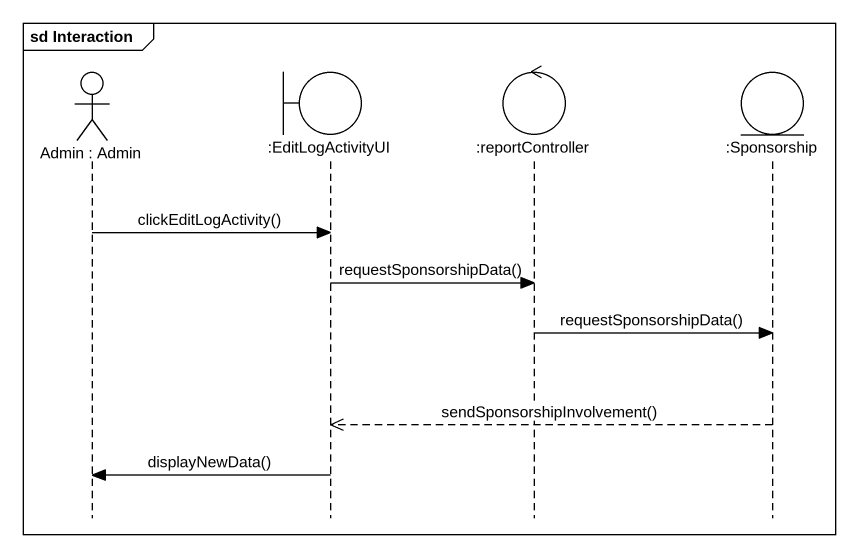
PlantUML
@startuml
mainframe sd Interaction
hide footbox
actor "Admin : Admin" as Admin
boundary ":EditLogActivityUI" as EditLogActivityUI
control ":reportController" as reportController
entity ":Sponsorship" as Sponsorship

Admin -> EditLogActivityUI : clickEditLogActivity()
EditLogActivityUI -> reportController : requestSponsorshipData()
reportController -> Sponsorship : requestSponsorshipData()
Sponsorship -->> EditLogActivityUI : sendSponsorshipInvolvement()
EditLogActivityUI -> Admin : displayNewData()
@enduml
